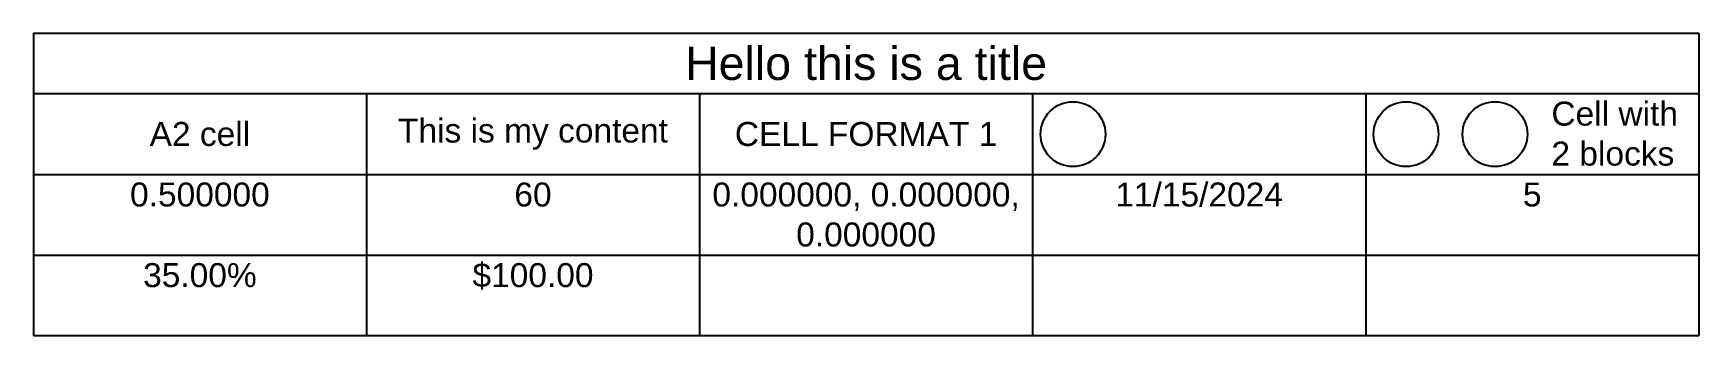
# Model space of a CAD drawing. Header units: metres. Extents: x 18 to 877, y -143 to 49.
# Drawn here: x 18.39 to 30.89, y -142.97 to -140.7 of the extents above; entities that cross this region are included whole.
import ezdxf

# ---------------------------------------------------------------- set-up
doc = ezdxf.new("R2010")
doc.units = ezdxf.units.M
doc.styles.get("Standard").update_dxf_attribs({"font": 'arial.ttf'})

# ---------------------------------------------------------------- blocks, each defined once
blk = doc.blocks.new('my_block')
blk.add_circle((163.2, 43.9), 40.8)
blk = doc.blocks.new('*U25')
at = {"color": 0, "transparency": 16777216, "xscale": 0.0059638804853486, "yscale": 0.0059638804853486, "zscale": 0.0059638804853486}
for p in [(9.33, -1.019), (9.997, -1.019)]:
    blk.add_blockref('my_block', p, dxfattribs=at)
at = {"color": 0, "transparency": 16777216, "insert": (11.394, -0.513), "char_height": 0.18, "width": 1.02063, "attachment_point": 1}
blk.add_mtext('Cell with 2 blocks', dxfattribs=at)
blk = doc.blocks.new('*T16')
at = {"color": 0, "linetype": 'ByBlock', "lineweight": -2, "transparency": 16777216}
for p, q in [((0, 0), (12.5, 0)), ((0, 0), (0, -2.269)), ((12.5, 0), (12.5, -2.269)), ((0, -0.453), (12.5, -0.453)), ((2.5, -0.453), (2.5, -2.269)), ((5, -0.453), (5, -2.269)), ((7.5, -0.453), (7.5, -2.269)), ((10, -0.453), (10, -2.269)), ((0, -1.06), (12.5, -1.06)), ((0, -1.665), (12.5, -1.665)), ((0, -2.269), (12.5, -2.269))]:
    blk.add_line(p, q, dxfattribs=at)
at = {"color": 0, "transparency": 16777216, "xscale": 0.0059638804853486, "yscale": 0.0059638804853486, "zscale": 0.0059638804853486}
blk.add_blockref('my_block', (6.83, -1.019), dxfattribs=at)
at = {"color": 0, "transparency": 16777216}
blk.add_blockref('*U25', (0, 0), dxfattribs=at)
for s, insert, char_height, width, attachment_point in [('Hello this is a title', (6.25, -0.227), 0.25, 12.38, 5), ('A2 cell', (1.25, -0.757), 0.18, 2.38, 5), ('This is my content', (3.75, -0.757), 0.18, 2.38, 5), ('CELL FORMAT 1', (6.25, -0.757), 0.18, 2.38, 5), ('0.500000', (1.25, -1.12), 0.18, 2.38, 2), ('60', (3.75, -1.12), 0.18, 2.38, 2), ('0.000000, 0.000000, 0.000000', (6.25, -1.12), 0.18, 2.38, 2), ('11/15/2024', (8.75, -1.12), 0.18, 2.38, 2), ('5', (11.25, -1.12), 0.18, 2.38, 2), ('35.00%', (1.25, -1.725), 0.18, 2.38, 2), ('$100.00', (3.75, -1.725), 0.18, 2.38, 2)]:
    blk.add_mtext(s, dxfattribs=dict(at, insert=insert, char_height=char_height, width=width, attachment_point=attachment_point))

msp = doc.modelspace()

# ---------------------------------------------------------------- block references
msp.add_blockref('*T16', (18.391, -140.704))

doc.saveas('drawing.dxf')
